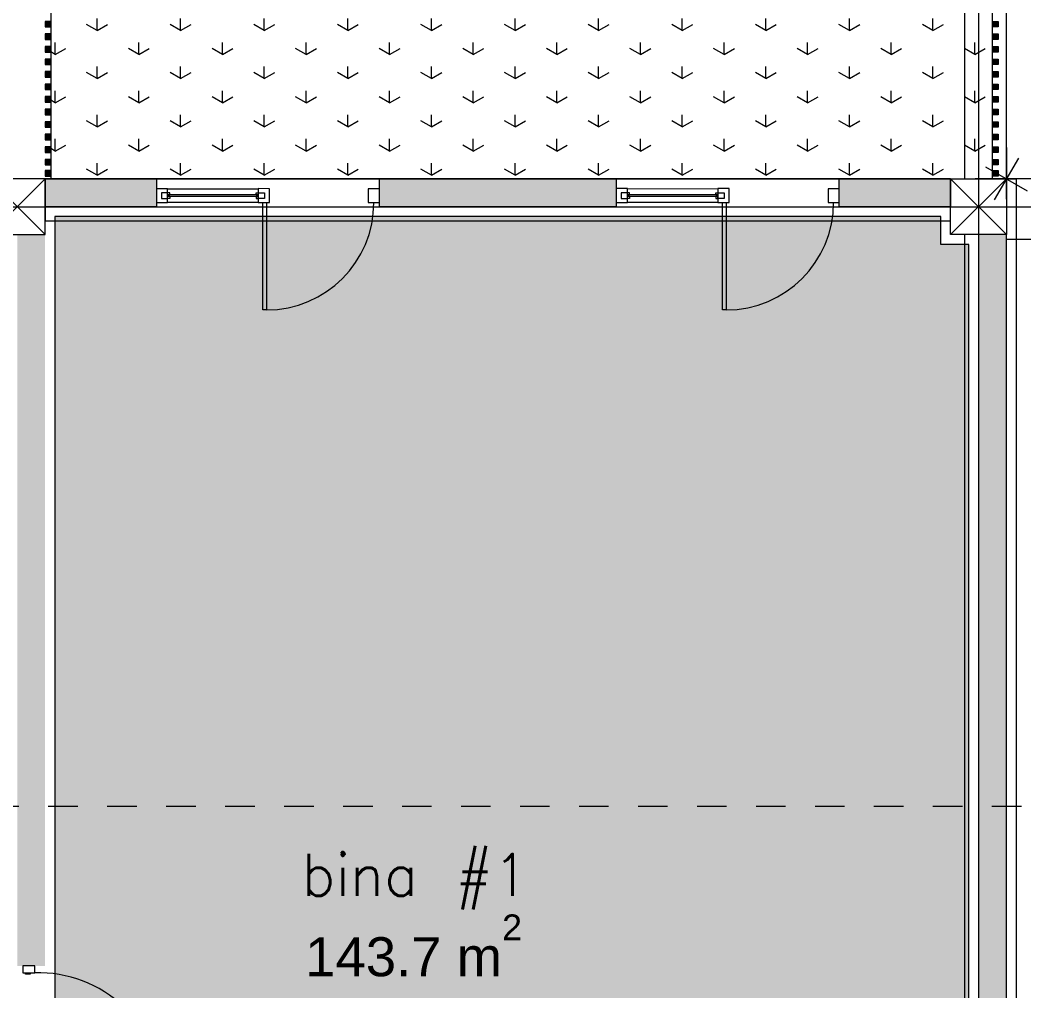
# Model space of a CAD drawing. Header units: millimetres. Extents: x 476244520 to 476657119, y 4620824743 to 4621446928.
# Drawn here: x 476424875 to 476432080, y 4621037509 to 4621044478 of the extents above; entities that cross this region are included whole.
import ezdxf

# ---------------------------------------------------------------- set-up
doc = ezdxf.new("R2010")
doc.units = ezdxf.units.MM
doc.header["$MEASUREMENT"] = 0
doc.linetypes.add('Dashed', pattern=[423.333333, 211.666667, -211.666667])
for name, color, linetype, lineweight in [('2D Drafting - General_Pen_No__1_Pen_No__7', 7, 'Continuous', 0), ('2D Drafting - General_Pen_No__1_Pen_No__7_Pen_No__7', 7, 'Continuous', 0), ('2D Drafting - General_Pen_No__250_Pen_No__7_Pen_No__250', 7, 'Continuous', 0), ('2D Drafting - General_Pen_No__250_Pen_No__7_Pen_No__7', 7, 'Continuous', 0), ('2D Drafting - General_Pen_No__7_Pen_No__7_Pen_No__7', 7, 'Continuous', 0), ('Annotation - Text_Pen_No__7_Pen_No__142', 142, 'Continuous', 0), ('Doors_Pen_No__7_Pen_No__7_Pen_No__7', 7, 'Continuous', 0), ('G-Anno-Nplt_Pen_No__142', 142, 'Continuous', 0), ('G-Anno-Nplt_Pen_No__151', 151, 'Continuous', 0), ('G-Anno-Nplt_Pen_No__4', 7, 'Continuous', 0), ('kar-panjara_Pen_No__7_Pen_No__7_Pen_No__7', 7, 'Continuous', 0), ('New_0_Pen_No__250_Pen_No__255', 255, 'Continuous', 0), ('New_0_Pen_No__250_Pen_No__7', 7, 'Continuous', 0), ('New_2D Drafting - General_Pen_No__250_Pen_No__7_Pen_No__112', 112, 'Continuous', 0), ('New_2D Drafting - General_Pen_No__250_Pen_No__7_Pen_No__4', 7, 'Continuous', 0), ('New_reg_nak_Pen_No__7', 7, 'Continuous', 0), ('New_shenobebi_Pen_No__1', 1, 'Continuous', 0), ('New_Structural - Bearing_Pen_No__1', 1, 'Continuous', 0), ('zoma_Pen_No__1', 1, 'Continuous', 0), ('zoma_Pen_No__142', 142, 'Continuous', 0), ('zoma_Pen_No__5_Pen_No__5', 5, 'Continuous', 0)]:
    doc.layers.add(name, color=color, linetype=linetype, lineweight=lineweight)
doc.layers.add('zoma', color=7, linetype='Continuous')
doc.styles.add('GENERATED_STYLE_1', font='arial.ttf')
doc.styles.add('GENERATED_STYLE_2', font='arial.ttf')
doc.linetypes.add('Break', pattern='A,0,[1,A-4 бѓЎбѓђбѓ®бѓљбѓ\x98 - nikas1.Shx,S=15.679026,R=0,X=0,Y=0],-1975.557214,0', length=1975.557214)
doc.dimstyles.new('GENERATED_STYLE__6', dxfattribs={"dimtxt": 500, "dimasz": 228, "dimexe": 0.18, "dimexo": 3, "dimgap": 0.09, "dimtad": 1, "dimlfac": 0.001, "dimzin": 0, "dimdsep": 46, "dimtxsty": 'GENERATED_STYLE_2', "dimblk": 'ARROWHEAD_2', "dimblk1": 'ARROWHEAD_2', "dimblk2": 'ARROWHEAD_2', "dimcen": 0.09, "dimclrd": 1, "dimclre": 1, "dimclrt": 1, "dimadec": 0, "dimazin": 0, "dimtfac": 1, "dimtdec": 4, "dimtmove": 2, "dimatfit": 3, "dimfxl": 1, "dimtolj": 1, "dimtzin": 0, "dimarcsym": 0})
doc.dimstyles.new('GENERATED_STYLE__8', dxfattribs={"dimtxt": 200, "dimasz": 64.421331, "dimexe": 0.18, "dimexo": 3, "dimgap": 0.09, "dimtad": 1, "dimlfac": 0.001, "dimzin": 0, "dimdsep": 46, "dimtxsty": 'GENERATED_STYLE_2', "dimblk": 'ARROWHEAD_2', "dimblk1": 'ARROWHEAD_2', "dimblk2": 'ARROWHEAD_2', "dimcen": 0.09, "dimclrd": 142, "dimclre": 142, "dimclrt": 142, "dimadec": 0, "dimazin": 0, "dimtfac": 1, "dimtdec": 4, "dimtmove": 0, "dimatfit": 3, "dimfxl": 1, "dimtolj": 1, "dimtzin": 0, "dimarcsym": 0})

# ---------------------------------------------------------------- blocks, each defined once
blk = doc.blocks.new('*D378', base_point=(476844527.1, 4621385791))
at = {"layer": 'zoma_Pen_No__142', "color": 142, "linetype": 'Continuous', "lineweight": 0, "transparency": 16777216}
for p, q in [((476433648, 4621042938.2), (476433520.8, 4621042938.2)), ((476433542, 4621042962.7), (476433626.8, 4621042913.8)), ((476433584.4, 4621036438.2), (476433584.4, 4621042938.2)), ((476433542, 4621036462.7), (476433626.8, 4621036413.8)), ((476433648, 4621036438.2), (476433520.8, 4621036438.2))]:
    blk.add_line(p, q, dxfattribs=at)
at = {"layer": 'zoma_Pen_No__142', "color": 142, "lineweight": 0, "transparency": 16777216, "char_height": 200, "attachment_point": 7, "rotation": 90, "style": 'GENERATED_STYLE_2'}
for s, insert in [('\\A1;{\\pql;\\fArial CYR|b0|i0|c204|p34;0.40}', (476433544.4, 4621042381.6)), ('\\A1;{\\pql;\\fArial CYR|b0|i0|c204|p34;6.50}', (476433544.4, 4621039422.2))]:
    blk.add_mtext(s, dxfattribs=dict(at, insert=insert))
blk = doc.blocks.new('ARROWHEAD_2')
at = {"color": 0, "linetype": 'Continuous', "lineweight": 0}
for p, q in [((-0.378, -0.655), (0.378, 0.655)), ((0, 0), (-1, 0))]:
    blk.add_line(p, q, dxfattribs=at)
blk = doc.blocks.new('*D379', base_point=(476844527.1, 4621385791))
at = {"layer": 'zoma_Pen_No__142', "color": 142, "linetype": 'Continuous', "lineweight": 0, "transparency": 16777216}
for p, q in [((476433626.8, 4621043313.8), (476433542, 4621043362.7)), ((476433584.4, 4621043338.2), (476433584.4, 4621043379.7)), ((476433648, 4621043338.2), (476433520.8, 4621043338.2)), ((476433584.4, 4621042938.2), (476433584.4, 4621043338.2)), ((476433648, 4621042938.2), (476433520.8, 4621042938.2)), ((476433542, 4621042962.7), (476433626.8, 4621042913.8))]:
    blk.add_line(p, q, dxfattribs=at)
blk = doc.blocks.new('*D402', base_point=(476844527.1, 4621385791))
at = {"layer": 'zoma_Pen_No__1', "color": 1, "linetype": 'Continuous', "lineweight": 0, "transparency": 16777216}
for p, q in [((476431954.2, 4621043563.2), (476431954.2, 4621043113.2)), ((476440527.1, 4621043563.2), (476440527.1, 4621043113.2)), ((476432040.8, 4621043488.2), (476431867.6, 4621043188.2)), ((476440440.5, 4621043188.2), (476440613.7, 4621043488.2)), ((476431954.2, 4621043338.2), (476431807.5, 4621043338.2)), ((476440527.1, 4621043338.2), (476431954.2, 4621043338.2)), ((476440673.8, 4621043338.2), (476440527.1, 4621043338.2))]:
    blk.add_line(p, q, dxfattribs=at)
at = {"layer": 'zoma_Pen_No__1', "color": 1, "lineweight": 0, "transparency": 16777216, "insert": (476437219.7, 4621043438.2), "char_height": 500, "attachment_point": 7, "style": 'GENERATED_STYLE_2'}
blk.add_mtext('\\A1;{\\pql;\\fArial CYR|b0|i0|c204|p34;59.09}', dxfattribs=at)
blk = doc.blocks.new('*D403', base_point=(476844527.1, 4621385791))
at = {"layer": 'zoma_Pen_No__1', "color": 1, "linetype": 'Continuous', "lineweight": 0, "transparency": 16777216}
for p, q in [((476431954.2, 4621051226.9), (476431954.2, 4621051373.6)), ((476432104.2, 4621051140.3), (476431804.2, 4621051313.5)), ((476432179.2, 4621051226.9), (476431729.2, 4621051226.9)), ((476431954.2, 4621043338.2), (476431954.2, 4621051226.9)), ((476431804.2, 4621043424.8), (476432104.2, 4621043251.6)), ((476432179.2, 4621043338.2), (476431729.2, 4621043338.2)), ((476431954.2, 4621043191.5), (476431954.2, 4621043338.2))]:
    blk.add_line(p, q, dxfattribs=at)
at = {"layer": 'zoma_Pen_No__1', "color": 1, "lineweight": 0, "transparency": 16777216, "insert": (476431854.2, 4621048781.2), "char_height": 500, "attachment_point": 7, "rotation": 90, "style": 'GENERATED_STYLE_2'}
blk.add_mtext('\\A1;{\\pql;\\fArial CYR|b0|i0|c204|p34;12.77}', dxfattribs=at)

msp = doc.modelspace()

# ---------------------------------------------------------------- hatches: boundary and pattern name
at = {"layer": '2D Drafting - General_Pen_No__250_Pen_No__7_Pen_No__7', "linetype": 'Continuous', "lineweight": 0}
for points in [[(476425854.212, 4621043138.242), (476425054.207, 4621043138.242), (476425054.207, 4621043338.242), (476425854.212, 4621043338.242)], [(476429154.207, 4621043138.242), (476427454.212, 4621043138.242), (476427454.212, 4621043338.242), (476429154.207, 4621043338.242)], [(476431554.207, 4621043138.242), (476430754.207, 4621043138.242), (476430754.207, 4621043338.242), (476431554.207, 4621043338.242)], [(476424854.207, 4621042938.242), (476424854.207, 4621037898.242), (476425054.207, 4621037898.242), (476425054.207, 4621042938.242)], [(476425054.207, 4621042938.242), (476424854.207, 4621042938.242), (476424854.207, 4621037688.242), (476425054.207, 4621037688.242)], [(476431954.207, 4621042938.242), (476431954.207, 4621036438.242), (476431754.207, 4621036438.242), (476431754.207, 4621042938.242)]]:
    msp.add_hatch(color=7, dxfattribs=at).paths.add_polyline_path(points)
at = {"layer": 'G-Anno-Nplt_Pen_No__151', "linetype": 'Continuous', "lineweight": 0, "true_color": 0x1f2f3f}
h = msp.add_hatch(color=169, dxfattribs=at)
h.paths.add_polyline_path([(476424064.019, 4621036138.242), (476420854.207, 4621036138.242), (476420854.207, 4621032590.081), (476420924.207, 4621032590.081), (476420924.207, 4621026108.242), (476420924.207, 4621025908.3), (476424584.207, 4621025908.3), (476424584.207, 4621026108.242), (476424784.207, 4621026108.242), (476424784.207, 4621027508.238), (476431684.207, 4621027508.238), (476431684.207, 4621031109.89), (476431754.207, 4621031109.89), (476431754.207, 4621032538.242), (476431134.019, 4621032538.242), (476431134.019, 4621032938.242), (476431134.019, 4621033008.242), (476431684.207, 4621033008.242), (476431684.207, 4621035032.55), (476431684.207, 4621035968.242), (476431484.207, 4621035968.242), (476431484.207, 4621036268.242), (476431284.207, 4621036268.242), (476431284.207, 4621036948.43), (476431684.207, 4621036948.43), (476431684.207, 4621042868.242), (476431484.207, 4621042868.242), (476431484.207, 4621043068.242), (476425124.207, 4621043068.242), (476425124.207, 4621035968.242), (476424944.208, 4621035968.242), (476424944.208, 4621036038.242), (476424753.94, 4621036038.242), (476424753.94, 4621035968.242), (476424753.94, 4621035741.499), (476424064.019, 4621035741.499)])
h.paths.add_polyline_path([(476425054.207, 4621032538.242), (476424654.207, 4621032538.242), (476424654.207, 4621032938.242), (476425054.207, 4621032938.242)], flags=0)
at = {"layer": 'New_0_Pen_No__250_Pen_No__255', "linetype": 'Continuous', "lineweight": 0}
for points in [[(476425094.503, 4621044468.537), (476425054.207, 4621044468.537), (476425054.207, 4621044428.884), (476425094.503, 4621044428.884)], [(476431854.207, 4621044468.537), (476431894.503, 4621044468.537), (476431894.503, 4621044428.884), (476431854.207, 4621044428.884)], [(476425094.503, 4621044378.537), (476425054.207, 4621044378.537), (476425054.207, 4621044338.884), (476425094.503, 4621044338.884)], [(476431854.207, 4621044378.537), (476431894.503, 4621044378.537), (476431894.503, 4621044338.884), (476431854.207, 4621044338.884)], [(476425094.503, 4621044288.537), (476425054.207, 4621044288.537), (476425054.207, 4621044248.884), (476425094.503, 4621044248.884)], [(476431854.207, 4621044288.537), (476431894.503, 4621044288.537), (476431894.503, 4621044248.884), (476431854.207, 4621044248.884)], [(476425094.503, 4621044198.537), (476425054.207, 4621044198.537), (476425054.207, 4621044158.884), (476425094.503, 4621044158.884)], [(476431854.207, 4621044198.537), (476431894.503, 4621044198.537), (476431894.503, 4621044158.884), (476431854.207, 4621044158.884)], [(476425094.503, 4621044108.537), (476425054.207, 4621044108.537), (476425054.207, 4621044068.884), (476425094.503, 4621044068.884)], [(476431854.207, 4621044108.537), (476431894.503, 4621044108.537), (476431894.503, 4621044068.884), (476431854.207, 4621044068.884)], [(476425094.503, 4621044018.537), (476425054.207, 4621044018.537), (476425054.207, 4621043978.884), (476425094.503, 4621043978.884)], [(476431854.207, 4621044018.537), (476431894.503, 4621044018.537), (476431894.503, 4621043978.884), (476431854.207, 4621043978.884)], [(476425094.503, 4621043928.537), (476425054.207, 4621043928.537), (476425054.207, 4621043888.884), (476425094.503, 4621043888.884)], [(476431854.207, 4621043928.537), (476431894.503, 4621043928.537), (476431894.503, 4621043888.884), (476431854.207, 4621043888.884)], [(476425094.503, 4621043838.537), (476425054.207, 4621043838.537), (476425054.207, 4621043798.884), (476425094.503, 4621043798.884)], [(476431854.207, 4621043838.537), (476431894.503, 4621043838.537), (476431894.503, 4621043798.884), (476431854.207, 4621043798.884)], [(476425094.503, 4621043748.537), (476425054.207, 4621043748.537), (476425054.207, 4621043708.884), (476425094.503, 4621043708.884)], [(476431854.207, 4621043748.537), (476431894.503, 4621043748.537), (476431894.503, 4621043708.884), (476431854.207, 4621043708.884)], [(476425094.503, 4621043658.537), (476425054.207, 4621043658.537), (476425054.207, 4621043618.884), (476425094.503, 4621043618.884)], [(476431854.207, 4621043658.537), (476431894.503, 4621043658.537), (476431894.503, 4621043618.884), (476431854.207, 4621043618.884)], [(476425094.503, 4621043568.537), (476425054.207, 4621043568.537), (476425054.207, 4621043528.884), (476425094.503, 4621043528.884)], [(476431854.207, 4621043568.537), (476431894.503, 4621043568.537), (476431894.503, 4621043528.884), (476431854.207, 4621043528.884)], [(476425094.503, 4621043478.537), (476425054.207, 4621043478.537), (476425054.207, 4621043438.884), (476425094.503, 4621043438.884)], [(476431854.207, 4621043478.537), (476431894.503, 4621043478.537), (476431894.503, 4621043438.884), (476431854.207, 4621043438.884)], [(476425094.503, 4621043397.894), (476425054.207, 4621043397.894), (476425054.207, 4621043358.241), (476425094.503, 4621043358.241)], [(476431854.207, 4621043397.894), (476431894.503, 4621043397.894), (476431894.503, 4621043358.241), (476431854.207, 4621043358.241)]]:
    msp.add_hatch(color=255, dxfattribs=at).paths.add_polyline_path(points)
at = {"layer": 'New_2D Drafting - General_Pen_No__250_Pen_No__7_Pen_No__112', "linetype": 'Continuous', "lineweight": 0}
h = msp.add_hatch(dxfattribs=at)
h.set_pattern_fill('GRASS', color=112, style=0, pattern_type=2)
h.set_pattern_definition([(90, (476844527.15, 4621385791.04), (-600, 0), [86.60254, -259.80762]), (90, (476844827.15, 4621385964.25), (-600, 0), [86.60254, -259.80762]), (30, (476844527.15, 4621385791.04), (-300, 519.61524), [86.60254, -259.80762]), (30, (476844527.15, 4621386137.45), (-300, 519.61524), [86.60254, -259.80762]), (150, (476844527.15, 4621385791.04), (300, 519.61524), [86.60254, -259.80762]), (150, (476844527.15, 4621386137.45), (300, 519.61524), [86.60254, -259.80762])])
h.paths.add_polyline_path([(476425094.503, 4621043338.242), (476431854.207, 4621043338.242), (476431854.207, 4621045938.242), (476425094.503, 4621045938.242)])

# ---------------------------------------------------------------- linework, layer by layer
at = {"layer": '2D Drafting - General_Pen_No__1_Pen_No__7', "color": 7, "linetype": 'Continuous', "lineweight": 0}
for p, q in [((476425054.207, 4621042938.242), (476424654.207, 4621043338.242)), ((476424654.207, 4621042938.242), (476425054.207, 4621043338.242)), ((476431954.207, 4621042938.242), (476431554.207, 4621043338.242)), ((476431554.207, 4621042938.242), (476431954.207, 4621043338.242))]:
    msp.add_line(p, q, dxfattribs=at)
at = {"layer": '2D Drafting - General_Pen_No__1_Pen_No__7', "color": 7, "linetype": 'Continuous', "lineweight": 0, "flags": 128}
for points in [[(476424654.207, 4621042938.242), (476425054.207, 4621042938.242), (476425054.207, 4621043338.242), (476424654.207, 4621043338.242)], [(476425054.207, 4621043038.242), (476431554.207, 4621043038.242), (476431554.207, 4621043338.242), (476425054.207, 4621043338.242)], [(476431954.207, 4621042938.242), (476431554.207, 4621042938.242), (476431554.207, 4621043338.242), (476431954.207, 4621043338.242)], [(476431954.207, 4621036438.242), (476431954.207, 4621042938.242), (476431654.207, 4621042938.242), (476431654.207, 4621036438.242)]]:
    msp.add_lwpolyline(points, close=True, dxfattribs=at)
at = {"layer": '2D Drafting - General_Pen_No__1_Pen_No__7_Pen_No__7', "color": 7, "linetype": 'Continuous', "lineweight": 0}
msp.add_arc((476425005.238, 4621036745.964), 893.239, 1.603806, 91.603806, dxfattribs=at)
at = {"layer": '2D Drafting - General_Pen_No__250_Pen_No__7_Pen_No__250', "color": 7, "linetype": 'Continuous', "lineweight": 0, "flags": 128}
for points in [[(476425854.212, 4621043138.242), (476425054.207, 4621043138.242), (476425054.207, 4621043338.242), (476425854.212, 4621043338.242)], [(476429154.207, 4621043138.242), (476427454.212, 4621043138.242), (476427454.212, 4621043338.242), (476429154.207, 4621043338.242)], [(476431554.207, 4621043138.242), (476430754.207, 4621043138.242), (476430754.207, 4621043338.242), (476431554.207, 4621043338.242)]]:
    msp.add_lwpolyline(points, close=True, dxfattribs=at)
at = {"layer": '2D Drafting - General_Pen_No__7_Pen_No__7_Pen_No__7', "color": 7, "linetype": 'Continuous', "lineweight": 0, "flags": 128}
for points in [[(476425934.212, 4621043268.015), (476426584.212, 4621043267.986), (476426584.207, 4621043168.047), (476425934.207, 4621043168.075)], [(476429234.207, 4621043268.052), (476429884.207, 4621043268.024), (476429884.203, 4621043168.085), (476429234.203, 4621043168.113)]]:
    msp.add_lwpolyline(points, close=True, dxfattribs=at)
at = {"layer": '2D Drafting - General_Pen_No__7_Pen_No__7_Pen_No__7', "color": 7, "linetype": 'Continuous', "lineweight": 0}
for centre in [(476426643.896, 4621043168.034), (476429943.891, 4621043168.072)]:
    msp.add_arc(centre, 770.311, 269.9974687, 359.994289, dxfattribs=at)
at = {"layer": 'Doors_Pen_No__7_Pen_No__7_Pen_No__7', "color": 7, "linetype": 'Continuous', "lineweight": 0, "flags": 128}
for points in [[(476426617.229, 4621043168.035), (476426643.896, 4621043168.034), (476426643.862, 4621042397.723), (476426617.195, 4621042397.724)], [(476429917.225, 4621043168.073), (476429943.891, 4621043168.072), (476429943.857, 4621042397.76), (476429917.191, 4621042397.762)], [(476424895.572, 4621037688.242), (476424895.572, 4621037638.853), (476424980.238, 4621037638.853), (476424980.238, 4621037688.242)], [(476424913.572, 4621037627.742), (476424913.572, 4621037638.853), (476424946.905, 4621037638.853), (476424946.905, 4621037627.742)]]:
    msp.add_lwpolyline(points, close=True, dxfattribs=at)
at = {"layer": 'G-Anno-Nplt_Pen_No__4', "color": 7, "linetype": 'Continuous', "lineweight": 0, "flags": 128}
msp.add_lwpolyline([(476431684.207, 4621036948.43), (476431684.207, 4621042868.242), (476431484.207, 4621042868.242), (476431484.207, 4621043068.242), (476425124.207, 4621043068.242), (476425124.207, 4621035968.242)], dxfattribs=at)
at = {"layer": 'kar-panjara_Pen_No__7_Pen_No__7_Pen_No__7', "color": 7, "linetype": 'Continuous', "lineweight": 0, "flags": 128}
for points in [[(476425934.212, 4621043268.015), (476425854.212, 4621043268.018), (476425854.207, 4621043168.018), (476425934.207, 4621043168.015)], [(476425889.208, 4621043198.077), (476425934.208, 4621043198.075), (476425934.209, 4621043213.075), (476425934.21, 4621043223.075), (476425949.21, 4621043223.075), (476425949.21, 4621043238.075), (476425889.21, 4621043238.077)], [(476425934.209, 4621043213.075), (476426584.209, 4621043213.047), (476426584.21, 4621043223.047), (476425934.21, 4621043223.075)], [(476426629.208, 4621043198.045), (476426584.208, 4621043198.047), (476426584.209, 4621043213.047), (476426584.21, 4621043223.047), (476426569.21, 4621043223.047), (476426569.21, 4621043238.047), (476426629.21, 4621043238.045)], [(476426664.212, 4621043268.043), (476426584.212, 4621043268.047), (476426584.207, 4621043168.047), (476426664.207, 4621043168.043)], [(476427454.212, 4621043267.966), (476427374.212, 4621043267.969), (476427374.207, 4621043167.969), (476427454.207, 4621043167.966)], [(476429234.207, 4621043268.052), (476429154.207, 4621043268.056), (476429154.203, 4621043168.056), (476429234.203, 4621043168.052)], [(476429189.204, 4621043198.115), (476429234.204, 4621043198.113), (476429234.205, 4621043213.113), (476429234.205, 4621043223.113), (476429249.205, 4621043223.113), (476429249.206, 4621043238.113), (476429189.206, 4621043238.115)], [(476429234.205, 4621043213.113), (476429884.205, 4621043213.085), (476429884.205, 4621043223.085), (476429234.205, 4621043223.113)], [(476429929.204, 4621043198.083), (476429884.204, 4621043198.085), (476429884.205, 4621043213.085), (476429884.205, 4621043223.085), (476429869.205, 4621043223.085), (476429869.206, 4621043238.085), (476429929.206, 4621043238.083)], [(476429964.207, 4621043268.081), (476429884.207, 4621043268.085), (476429884.203, 4621043168.085), (476429964.203, 4621043168.081)], [(476430754.207, 4621043268.003), (476430674.207, 4621043268.007), (476430674.203, 4621043168.007), (476430754.203, 4621043168.003)], [(476425949.208, 4621043198.075), (476425934.208, 4621043198.075), (476425934.209, 4621043213.075), (476425949.209, 4621043213.075)], [(476426569.208, 4621043198.047), (476426584.208, 4621043198.047), (476426584.209, 4621043213.047), (476426569.209, 4621043213.047)], [(476429249.204, 4621043198.113), (476429234.204, 4621043198.113), (476429234.205, 4621043213.113), (476429249.205, 4621043213.113)], [(476429869.204, 4621043198.085), (476429884.204, 4621043198.085), (476429884.205, 4621043213.085), (476429869.205, 4621043213.085)]]:
    msp.add_lwpolyline(points, close=True, dxfattribs=at)
at = {"layer": 'New_0_Pen_No__250_Pen_No__7', "color": 7, "linetype": 'Continuous', "lineweight": 0, "flags": 128}
for points in [[(476425094.503, 4621044468.537), (476425054.207, 4621044468.537), (476425054.207, 4621044428.884), (476425094.503, 4621044428.884)], [(476431854.207, 4621044468.537), (476431894.503, 4621044468.537), (476431894.503, 4621044428.884), (476431854.207, 4621044428.884)], [(476425094.503, 4621044378.537), (476425054.207, 4621044378.537), (476425054.207, 4621044338.884), (476425094.503, 4621044338.884)], [(476431854.207, 4621044378.537), (476431894.503, 4621044378.537), (476431894.503, 4621044338.884), (476431854.207, 4621044338.884)], [(476425094.503, 4621044288.537), (476425054.207, 4621044288.537), (476425054.207, 4621044248.884), (476425094.503, 4621044248.884)], [(476431854.207, 4621044288.537), (476431894.503, 4621044288.537), (476431894.503, 4621044248.884), (476431854.207, 4621044248.884)], [(476425094.503, 4621044198.537), (476425054.207, 4621044198.537), (476425054.207, 4621044158.884), (476425094.503, 4621044158.884)], [(476431854.207, 4621044198.537), (476431894.503, 4621044198.537), (476431894.503, 4621044158.884), (476431854.207, 4621044158.884)], [(476425094.503, 4621044108.537), (476425054.207, 4621044108.537), (476425054.207, 4621044068.884), (476425094.503, 4621044068.884)], [(476431854.207, 4621044108.537), (476431894.503, 4621044108.537), (476431894.503, 4621044068.884), (476431854.207, 4621044068.884)], [(476425094.503, 4621044018.537), (476425054.207, 4621044018.537), (476425054.207, 4621043978.884), (476425094.503, 4621043978.884)], [(476431854.207, 4621044018.537), (476431894.503, 4621044018.537), (476431894.503, 4621043978.884), (476431854.207, 4621043978.884)], [(476425094.503, 4621043928.537), (476425054.207, 4621043928.537), (476425054.207, 4621043888.884), (476425094.503, 4621043888.884)], [(476431854.207, 4621043928.537), (476431894.503, 4621043928.537), (476431894.503, 4621043888.884), (476431854.207, 4621043888.884)], [(476425094.503, 4621043838.537), (476425054.207, 4621043838.537), (476425054.207, 4621043798.884), (476425094.503, 4621043798.884)], [(476431854.207, 4621043838.537), (476431894.503, 4621043838.537), (476431894.503, 4621043798.884), (476431854.207, 4621043798.884)], [(476425094.503, 4621043748.537), (476425054.207, 4621043748.537), (476425054.207, 4621043708.884), (476425094.503, 4621043708.884)], [(476431854.207, 4621043748.537), (476431894.503, 4621043748.537), (476431894.503, 4621043708.884), (476431854.207, 4621043708.884)], [(476425094.503, 4621043658.537), (476425054.207, 4621043658.537), (476425054.207, 4621043618.884), (476425094.503, 4621043618.884)], [(476431854.207, 4621043658.537), (476431894.503, 4621043658.537), (476431894.503, 4621043618.884), (476431854.207, 4621043618.884)], [(476425094.503, 4621043568.537), (476425054.207, 4621043568.537), (476425054.207, 4621043528.884), (476425094.503, 4621043528.884)], [(476431854.207, 4621043568.537), (476431894.503, 4621043568.537), (476431894.503, 4621043528.884), (476431854.207, 4621043528.884)], [(476425094.503, 4621043478.537), (476425054.207, 4621043478.537), (476425054.207, 4621043438.884), (476425094.503, 4621043438.884)], [(476431854.207, 4621043478.537), (476431894.503, 4621043478.537), (476431894.503, 4621043438.884), (476431854.207, 4621043438.884)], [(476425094.503, 4621043397.894), (476425054.207, 4621043397.894), (476425054.207, 4621043358.241), (476425094.503, 4621043358.241)], [(476431854.207, 4621043397.894), (476431894.503, 4621043397.894), (476431894.503, 4621043358.241), (476431854.207, 4621043358.241)]]:
    msp.add_lwpolyline(points, close=True, dxfattribs=at)
at = {"layer": 'New_2D Drafting - General_Pen_No__250_Pen_No__7_Pen_No__4', "color": 7, "linetype": 'Continuous', "lineweight": 0, "flags": 128}
msp.add_lwpolyline([(476425094.503, 4621043338.242), (476431854.207, 4621043338.242), (476431854.207, 4621045938.242), (476425094.503, 4621045938.242)], close=True, dxfattribs=at)
at = {"layer": 'New_reg_nak_Pen_No__7', "color": 7, "linetype": 'Continuous', "lineweight": 0, "flags": 128}
msp.add_lwpolyline([(476431954.207, 4621043338.242), (476432024.391, 4621043338.242), (476432024.131, 4621025568.581), (476430854.205, 4621025568.598), (476430854.206, 4621025638.252)], dxfattribs=at)
at = {"layer": 'New_shenobebi_Pen_No__1', "color": 1, "linetype": 'Dashed', "lineweight": 0}
msp.add_lwpolyline([(476385707.408, 4621038833.944), (476436780.621, 4621038833.944)], dxfattribs=at)
at = {"layer": 'New_Structural - Bearing_Pen_No__1', "color": 1, "linetype": 'Break', "lineweight": 0}
for p, q in [((476431656.438, 4621043338.242), (476431656.438, 4621051226.886)), ((476440527.097, 4621042903.772), (476431954.207, 4621042903.772))]:
    msp.add_line(p, q, dxfattribs=at)
at = {"layer": 'zoma_Pen_No__5_Pen_No__5', "color": 5, "linetype": 'Continuous', "lineweight": 0}
for p, q in [((476431754.207, 4621047464.053), (476431754.207, 4621022753.247)), ((476386273.656, 4621043138.242), (476436160.037, 4621043138.242)), ((476386273.656, 4621043138.242), (476436160.037, 4621043138.242))]:
    msp.add_line(p, q, dxfattribs=at)

# ---------------------------------------------------------------- texts
at = {"layer": 'Annotation - Text_Pen_No__7_Pen_No__142', "color": 142, "linetype": 'Continuous', "lineweight": 0, "insert": (476427710.85, 4621038492.102), "char_height": 300, "attachment_point": 2}
msp.add_mtext('\\A1;{\\pqc;\\Ftxt.shx;bina #\\Ftxt.shx;1}', dxfattribs=at)
at = {"layer": 'G-Anno-Nplt_Pen_No__142', "color": 142, "lineweight": 0, "insert": (476426921.313, 4621037610.155), "char_height": 280, "attachment_point": 7, "style": 'GENERATED_STYLE_1'}
msp.add_mtext('{\\fArial|b0|i0|c0|p34;143.7 m{\\H0.66x;\\S2^  ;}}', dxfattribs=at)

# ---------------------------------------------------------------- dimensions: what is measured, and where the dimension line sits
at = {"layer": 'zoma', "color": 1, "linetype": 'Continuous', "lineweight": 0}
for base, p1, p2, angle, text, picture, middle, turn in [((476431954.207, 4621051226.886), (476431954.207, 4621043338.242), (476431954.207, 4621051226.886), 90, '12.77', '*D403', (476431604.207, 4621049621.231), 90), ((476431954.207, 4621043338.242), (476440527.097, 4621043338.242), (476431954.207, 4621043338.239), 180, '59.09', '*D402', (476438059.742, 4621043688.242), 360)]:
    dim = msp.add_linear_dim(base=base, p1=p1, p2=p2, angle=angle, text=text, dimstyle='GENERATED_STYLE__6', dxfattribs=at)
    dim.commit()
    dim.dimension.update_dxf_attribs({"geometry": picture, "text_midpoint": middle, "dimtype": 160, "text_rotation": turn})
at = {"layer": 'zoma', "color": 142, "linetype": 'Continuous', "lineweight": 0}
for base, p1, p2, picture, middle in [((476433584.411, 4621043338.242), (476431954.202, 4621042938.242), (476431954.202, 4621043338.242), '*D379', (476433444.411, 4621042641.394)), ((476433584.411, 4621042938.242), (476431954.202, 4621036438.242), (476431954.202, 4621042938.242), '*D378', (476433444.411, 4621039681.949))]:
    dim = msp.add_linear_dim(base=base, p1=p1, p2=p2, angle=90, dimstyle='GENERATED_STYLE__8', dxfattribs=at)
    dim.commit()
    dim.dimension.update_dxf_attribs({"geometry": picture, "text_midpoint": middle, "dimtype": 160, "text_rotation": 90})

doc.saveas('drawing.dxf')
